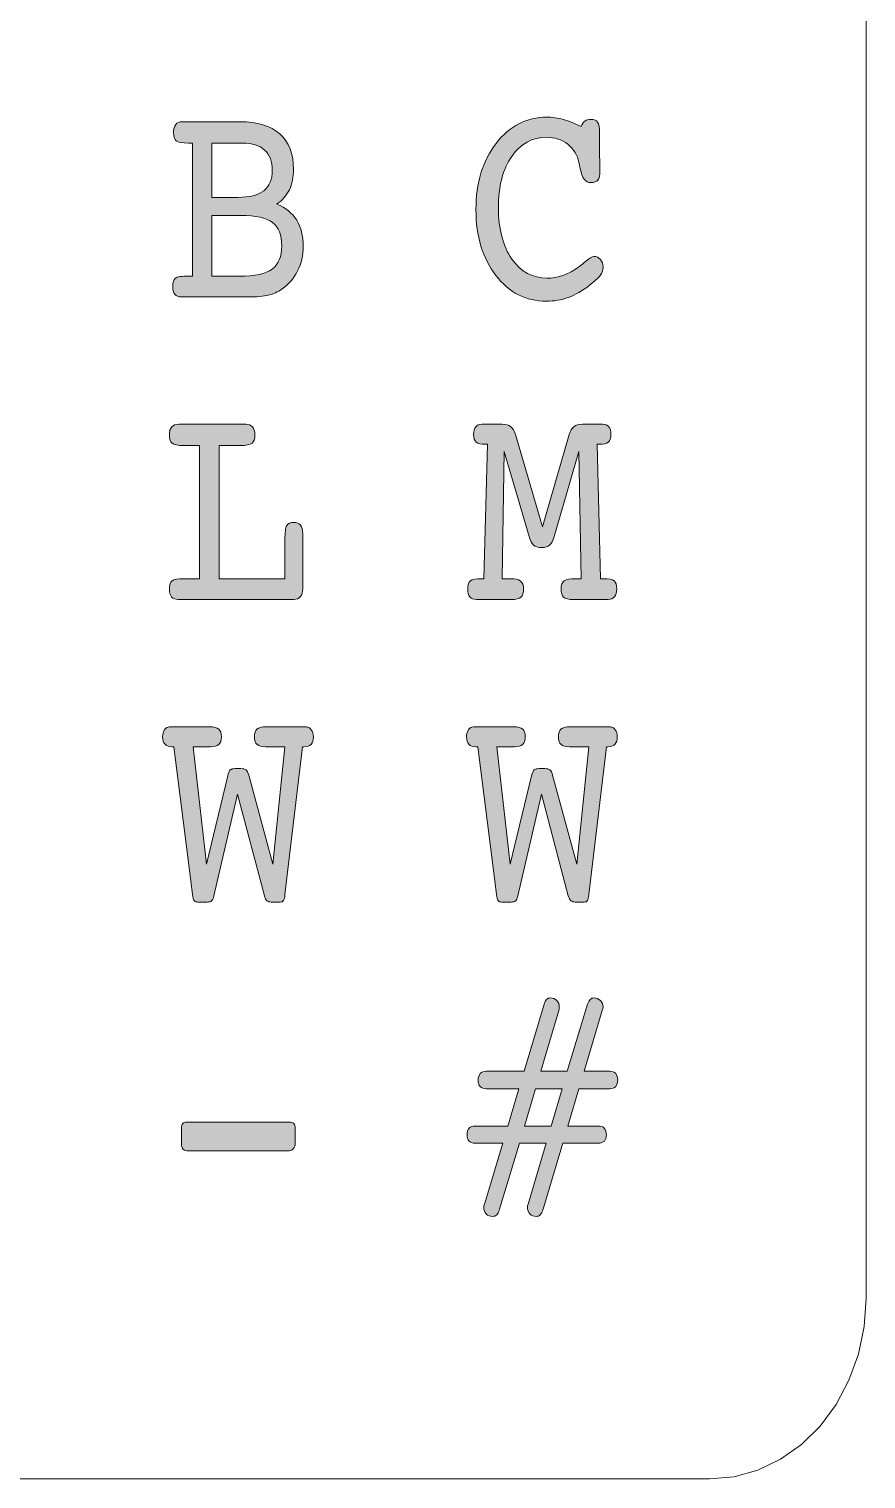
# Model space of a CAD drawing. Header units: inches. Extents: x 3 to 262, y 196 to 297.
# Drawn here: x 90.74 to 117.49, y 196.35 to 242.65 of the extents above; entities that cross this region are included whole.
import ezdxf

# ---------------------------------------------------------------- set-up
doc = ezdxf.new("R2010")
doc.units = ezdxf.units.IN
doc.header["$MEASUREMENT"] = 0
doc.layers.add('Engrave', color=7, linetype='Continuous')
doc.layers.add('LaserCut', color=7, linetype='Continuous')

msp = doc.modelspace()

# ---------------------------------------------------------------- hatches: boundary and pattern name
at = {"layer": 'Engrave', "true_color": 0xffffff}
h = msp.add_hatch(color=7, dxfattribs=at)
h.dxf.hatch_style = 2
edge = h.paths.add_edge_path()
edge.add_spline(control_points=[(96.592, 234.763), (96.592, 234.763), (97.469, 234.763), (97.469, 234.763), (97.964, 234.763), (98.313, 234.838), (98.516, 234.987), (98.718, 235.136), (98.82, 235.384), (98.82, 235.73), (98.82, 236.079), (98.723, 236.327), (98.53, 236.475), (98.336, 236.623), (97.996, 236.697), (97.508, 236.697), (97.508, 236.697), (96.592, 236.697), (96.592, 236.697), (96.592, 236.697), (96.592, 234.763), (96.592, 234.763), (96.592, 234.763), (96.592, 234.763), (96.592, 234.763)], knot_values=[0, 0, 0, 0, 1, 1, 1, 2, 2, 2, 3, 3, 3, 4, 4, 4, 5, 5, 5, 6, 6, 6, 7, 7, 7, 8, 8, 8, 8], degree=3, periodic=1)
edge = h.paths.add_edge_path()
edge.add_spline(control_points=[(96.592, 237.277), (96.592, 237.277), (97.418, 237.277), (97.418, 237.277), (97.792, 237.277), (98.069, 237.348), (98.249, 237.49), (98.43, 237.631), (98.52, 237.849), (98.52, 238.145), (98.52, 238.425), (98.438, 238.64), (98.275, 238.789), (98.111, 238.938), (97.877, 239.013), (97.571, 239.013), (97.571, 239.013), (96.592, 239.013), (96.592, 239.013), (96.592, 239.013), (96.592, 237.277), (96.592, 237.277), (96.592, 237.277), (96.592, 237.277), (96.592, 237.277)], knot_values=[0, 0, 0, 0, 1, 1, 1, 2, 2, 2, 3, 3, 3, 4, 4, 4, 5, 5, 5, 6, 6, 6, 7, 7, 7, 8, 8, 8, 8], degree=3, periodic=1)
edge = h.paths.add_edge_path()
edge.add_spline(control_points=[(97.726, 234.097), (97.726, 234.097), (95.616, 234.097), (95.616, 234.097), (95.523, 234.097), (95.455, 234.126), (95.408, 234.182), (95.362, 234.239), (95.339, 234.324), (95.339, 234.437), (95.339, 234.563), (95.368, 234.649), (95.426, 234.694), (95.484, 234.74), (95.623, 234.763), (95.84, 234.763), (95.84, 234.763), (95.971, 234.763), (95.971, 234.763), (95.971, 234.763), (95.971, 239.013), (95.971, 239.013), (95.971, 239.013), (95.84, 239.013), (95.84, 239.013), (95.638, 239.013), (95.508, 239.038), (95.45, 239.086), (95.392, 239.135), (95.363, 239.224), (95.363, 239.353), (95.363, 239.463), (95.386, 239.547), (95.434, 239.605), (95.481, 239.663), (95.55, 239.693), (95.639, 239.693), (95.639, 239.693), (97.484, 239.693), (97.484, 239.693), (98.043, 239.693), (98.468, 239.563), (98.761, 239.303), (99.053, 239.044), (99.199, 238.667), (99.199, 238.174), (99.199, 237.925), (99.155, 237.708), (99.065, 237.522), (98.975, 237.337), (98.842, 237.184), (98.666, 237.065), (98.951, 236.942), (99.162, 236.771), (99.301, 236.55), (99.438, 236.33), (99.508, 236.051), (99.508, 235.711), (99.508, 235.425), (99.449, 235.164), (99.33, 234.928), (99.212, 234.692), (99.044, 234.499), (98.828, 234.347), (98.699, 234.259), (98.555, 234.196), (98.397, 234.156), (98.24, 234.117), (98.016, 234.097), (97.726, 234.097), (97.726, 234.097), (97.726, 234.097), (97.726, 234.097)], knot_values=[0, 0, 0, 0, 1, 1, 1, 2, 2, 2, 3, 3, 3, 4, 4, 4, 5, 5, 5, 6, 6, 6, 7, 7, 7, 8, 8, 8, 9, 9, 9, 10, 10, 10, 11, 11, 11, 12, 12, 12, 13, 13, 13, 14, 14, 14, 15, 15, 15, 16, 16, 16, 17, 17, 17, 18, 18, 18, 19, 19, 19, 20, 20, 20, 21, 21, 21, 22, 22, 22, 23, 23, 23, 24, 24, 24, 24], degree=3, periodic=1)
h = msp.add_hatch(color=7, dxfattribs=at)
h.dxf.hatch_style = 2
edge = h.paths.add_edge_path()
edge.add_spline(control_points=[(108.394, 239.537), (108.42, 239.622), (108.458, 239.682), (108.505, 239.716), (108.553, 239.751), (108.621, 239.768), (108.711, 239.768), (108.808, 239.768), (108.877, 239.74), (108.916, 239.683), (108.956, 239.627), (108.975, 239.51), (108.975, 239.334), (108.975, 239.026), (108.978, 238.739), (108.983, 238.473), (108.988, 238.207), (108.991, 238.092), (108.991, 238.126), (108.991, 237.979), (108.97, 237.879), (108.928, 237.827), (108.886, 237.775), (108.81, 237.749), (108.702, 237.749), (108.529, 237.749), (108.416, 237.897), (108.363, 238.192), (108.345, 238.281), (108.33, 238.348), (108.319, 238.395), (108.27, 238.631), (108.15, 238.824), (107.96, 238.973), (107.77, 239.123), (107.548, 239.197), (107.292, 239.197), (106.826, 239.197), (106.452, 238.993), (106.17, 238.586), (105.888, 238.179), (105.747, 237.633), (105.747, 236.947), (105.747, 236.261), (105.89, 235.715), (106.176, 235.308), (106.462, 234.9), (106.839, 234.697), (107.308, 234.697), (107.461, 234.697), (107.616, 234.723), (107.774, 234.774), (107.932, 234.826), (108.088, 234.904), (108.241, 235.008), (108.312, 235.052), (108.409, 235.127), (108.533, 235.232), (108.657, 235.337), (108.745, 235.39), (108.797, 235.39), (108.879, 235.39), (108.948, 235.358), (109.005, 235.294), (109.062, 235.229), (109.09, 235.15), (109.09, 235.055), (109.09, 234.961), (109.059, 234.871), (108.997, 234.784), (108.935, 234.697), (108.82, 234.591), (108.651, 234.465), (108.43, 234.292), (108.208, 234.165), (107.984, 234.083), (107.76, 234.002), (107.524, 233.961), (107.276, 233.961), (106.626, 233.961), (106.088, 234.235), (105.664, 234.784), (105.24, 235.333), (105.028, 236.035), (105.028, 236.89), (105.028, 237.736), (105.243, 238.439), (105.672, 238.999), (106.101, 239.559), (106.641, 239.839), (107.292, 239.839), (107.466, 239.839), (107.643, 239.814), (107.824, 239.763), (108.004, 239.713), (108.195, 239.638), (108.394, 239.537), (108.394, 239.537), (108.394, 239.537), (108.394, 239.537)], knot_values=[0, 0, 0, 0, 1, 1, 1, 2, 2, 2, 3, 3, 3, 4, 4, 4, 5, 5, 5, 6, 6, 6, 7, 7, 7, 8, 8, 8, 9, 9, 9, 10, 10, 10, 11, 11, 11, 12, 12, 12, 13, 13, 13, 14, 14, 14, 15, 15, 15, 16, 16, 16, 17, 17, 17, 18, 18, 18, 19, 19, 19, 20, 20, 20, 21, 21, 21, 22, 22, 22, 23, 23, 23, 24, 24, 24, 25, 25, 25, 26, 26, 26, 27, 27, 27, 28, 28, 28, 29, 29, 29, 30, 30, 30, 31, 31, 31, 32, 32, 32, 33, 33, 33, 33], degree=3, periodic=1)
h = msp.add_hatch(color=7, dxfattribs=at)
h.dxf.hatch_style = 2
edge = h.paths.add_edge_path()
edge.add_spline(control_points=[(98.923, 226.337), (98.923, 226.573), (98.942, 226.725), (98.982, 226.795), (99.022, 226.864), (99.097, 226.899), (99.208, 226.899), (99.302, 226.899), (99.374, 226.869), (99.421, 226.811), (99.468, 226.753), (99.492, 226.663), (99.492, 226.54), (99.492, 226.54), (99.492, 224.785), (99.492, 224.785), (99.492, 224.675), (99.467, 224.589), (99.417, 224.528), (99.367, 224.466), (99.297, 224.436), (99.208, 224.436), (99.208, 224.436), (95.517, 224.436), (95.517, 224.436), (95.422, 224.436), (95.35, 224.464), (95.304, 224.521), (95.256, 224.577), (95.232, 224.662), (95.232, 224.775), (95.232, 224.901), (95.261, 224.987), (95.317, 225.033), (95.374, 225.078), (95.502, 225.101), (95.703, 225.101), (95.703, 225.101), (96.197, 225.101), (96.197, 225.101), (96.197, 225.101), (96.197, 229.352), (96.197, 229.352), (96.197, 229.352), (95.703, 229.352), (95.703, 229.352), (95.508, 229.352), (95.38, 229.376), (95.321, 229.425), (95.262, 229.473), (95.232, 229.562), (95.232, 229.691), (95.232, 229.808), (95.257, 229.893), (95.306, 229.948), (95.354, 230.003), (95.43, 230.031), (95.532, 230.031), (95.532, 230.031), (97.67, 230.031), (97.67, 230.031), (97.765, 230.031), (97.838, 230.003), (97.887, 229.946), (97.938, 229.889), (97.963, 229.804), (97.963, 229.691), (97.963, 229.562), (97.933, 229.473), (97.874, 229.425), (97.814, 229.376), (97.685, 229.352), (97.484, 229.352), (97.484, 229.352), (96.821, 229.352), (96.821, 229.352), (96.821, 229.352), (96.821, 225.101), (96.821, 225.101), (96.821, 225.101), (98.923, 225.101), (98.923, 225.101), (98.923, 225.101), (98.923, 226.337), (98.923, 226.337), (98.923, 226.337), (98.923, 226.337), (98.923, 226.337)], knot_values=[0, 0, 0, 0, 1, 1, 1, 2, 2, 2, 3, 3, 3, 4, 4, 4, 5, 5, 5, 6, 6, 6, 7, 7, 7, 8, 8, 8, 9, 9, 9, 10, 10, 10, 11, 11, 11, 12, 12, 12, 13, 13, 13, 14, 14, 14, 15, 15, 15, 16, 16, 16, 17, 17, 17, 18, 18, 18, 19, 19, 19, 20, 20, 20, 21, 21, 21, 22, 22, 22, 23, 23, 23, 24, 24, 24, 25, 25, 25, 26, 26, 26, 27, 27, 27, 28, 28, 28, 29, 29, 29, 29], degree=3, periodic=1)
h = msp.add_hatch(color=7, dxfattribs=at)
h.dxf.hatch_style = 2
edge = h.paths.add_edge_path()
edge.add_spline(control_points=[(107.154, 226.757), (107.154, 226.757), (108.004, 229.71), (108.004, 229.71), (108.04, 229.824), (108.091, 229.905), (108.155, 229.955), (108.22, 230.006), (108.313, 230.031), (108.434, 230.031), (108.434, 230.031), (109.082, 230.031), (109.082, 230.031), (109.167, 230.031), (109.23, 230.003), (109.274, 229.948), (109.317, 229.893), (109.339, 229.814), (109.339, 229.71), (109.339, 229.591), (109.312, 229.508), (109.258, 229.462), (109.204, 229.417), (109.105, 229.394), (108.959, 229.394), (108.959, 229.394), (108.897, 229.394), (108.897, 229.394), (108.897, 229.394), (109.007, 225.101), (109.007, 225.101), (109.007, 225.101), (109.098, 225.101), (109.098, 225.101), (109.269, 225.101), (109.384, 225.078), (109.442, 225.033), (109.5, 224.987), (109.528, 224.901), (109.528, 224.775), (109.528, 224.666), (109.505, 224.581), (109.457, 224.523), (109.41, 224.465), (109.342, 224.436), (109.252, 224.436), (109.252, 224.436), (108.141, 224.436), (108.141, 224.436), (107.989, 224.436), (107.885, 224.461), (107.829, 224.511), (107.774, 224.562), (107.747, 224.65), (107.747, 224.775), (107.747, 224.898), (107.78, 224.983), (107.845, 225.03), (107.911, 225.078), (108.037, 225.101), (108.225, 225.101), (108.225, 225.101), (108.394, 225.101), (108.394, 225.101), (108.394, 225.101), (108.312, 229.158), (108.312, 229.158), (108.312, 229.158), (107.53, 226.446), (107.53, 226.446), (107.49, 226.314), (107.441, 226.222), (107.383, 226.172), (107.325, 226.122), (107.238, 226.096), (107.122, 226.096), (107.011, 226.096), (106.927, 226.122), (106.87, 226.174), (106.812, 226.226), (106.764, 226.316), (106.727, 226.446), (106.727, 226.446), (105.932, 229.158), (105.932, 229.158), (105.932, 229.158), (105.861, 225.101), (105.861, 225.101), (105.861, 225.101), (106.126, 225.101), (106.126, 225.101), (106.282, 225.101), (106.391, 225.076), (106.454, 225.026), (106.517, 224.975), (106.549, 224.892), (106.549, 224.775), (106.549, 224.65), (106.522, 224.562), (106.466, 224.511), (106.411, 224.461), (106.305, 224.436), (106.15, 224.436), (106.15, 224.436), (105.044, 224.436), (105.044, 224.436), (104.951, 224.436), (104.882, 224.464), (104.836, 224.521), (104.79, 224.577), (104.767, 224.662), (104.767, 224.775), (104.767, 224.901), (104.796, 224.987), (104.854, 225.033), (104.912, 225.078), (105.026, 225.101), (105.198, 225.101), (105.198, 225.101), (105.285, 225.101), (105.285, 225.101), (105.285, 225.101), (105.399, 229.394), (105.399, 229.394), (105.399, 229.394), (105.336, 229.394), (105.336, 229.394), (105.191, 229.394), (105.091, 229.417), (105.036, 229.462), (104.98, 229.508), (104.953, 229.591), (104.953, 229.71), (104.953, 229.814), (104.975, 229.893), (105.02, 229.948), (105.065, 230.003), (105.129, 230.031), (105.214, 230.031), (105.214, 230.031), (105.861, 230.031), (105.861, 230.031), (105.983, 230.031), (106.076, 230.006), (106.141, 229.955), (106.205, 229.905), (106.254, 229.824), (106.289, 229.71), (106.289, 229.71), (107.154, 226.757), (107.154, 226.757), (107.154, 226.757), (107.154, 226.757), (107.154, 226.757)], knot_values=[0, 0, 0, 0, 1, 1, 1, 2, 2, 2, 3, 3, 3, 4, 4, 4, 5, 5, 5, 6, 6, 6, 7, 7, 7, 8, 8, 8, 9, 9, 9, 10, 10, 10, 11, 11, 11, 12, 12, 12, 13, 13, 13, 14, 14, 14, 15, 15, 15, 16, 16, 16, 17, 17, 17, 18, 18, 18, 19, 19, 19, 20, 20, 20, 21, 21, 21, 22, 22, 22, 23, 23, 23, 24, 24, 24, 25, 25, 25, 26, 26, 26, 27, 27, 27, 28, 28, 28, 29, 29, 29, 30, 30, 30, 31, 31, 31, 32, 32, 32, 33, 33, 33, 34, 34, 34, 35, 35, 35, 36, 36, 36, 37, 37, 37, 38, 38, 38, 39, 39, 39, 40, 40, 40, 41, 41, 41, 42, 42, 42, 43, 43, 43, 44, 44, 44, 45, 45, 45, 46, 46, 46, 47, 47, 47, 48, 48, 48, 49, 49, 49, 50, 50, 50, 51, 51, 51, 51], degree=3, periodic=1)
h = msp.add_hatch(color=7, dxfattribs=at)
h.dxf.hatch_style = 2
edge = h.paths.add_edge_path()
edge.add_spline(control_points=[(96.414, 215.982), (96.414, 215.982), (97.094, 218.803), (97.094, 218.803), (97.117, 218.904), (97.144, 218.967), (97.174, 218.994), (97.205, 219.021), (97.26, 219.034), (97.338, 219.034), (97.338, 219.034), (97.516, 219.034), (97.516, 219.034), (97.593, 219.034), (97.647, 219.02), (97.68, 218.992), (97.713, 218.964), (97.741, 218.907), (97.765, 218.822), (97.765, 218.822), (98.536, 215.982), (98.536, 215.982), (98.536, 215.982), (98.923, 219.732), (98.923, 219.732), (98.923, 219.732), (98.303, 219.732), (98.303, 219.732), (98.182, 219.732), (98.093, 219.758), (98.036, 219.808), (97.979, 219.858), (97.951, 219.938), (97.951, 220.048), (97.951, 220.168), (97.978, 220.251), (98.031, 220.298), (98.086, 220.346), (98.186, 220.369), (98.334, 220.369), (98.334, 220.369), (99.611, 220.369), (99.611, 220.369), (99.669, 220.369), (99.72, 220.338), (99.764, 220.277), (99.809, 220.216), (99.832, 220.14), (99.832, 220.048), (99.832, 219.941), (99.806, 219.862), (99.757, 219.81), (99.706, 219.758), (99.631, 219.732), (99.531, 219.732), (99.531, 219.732), (99.484, 219.732), (99.484, 219.732), (99.484, 219.732), (98.923, 215.015), (98.923, 215.015), (98.915, 214.917), (98.9, 214.853), (98.878, 214.821), (98.856, 214.79), (98.819, 214.774), (98.769, 214.774), (98.769, 214.774), (98.488, 214.774), (98.488, 214.774), (98.428, 214.774), (98.381, 214.788), (98.35, 214.817), (98.318, 214.845), (98.291, 214.898), (98.267, 214.977), (98.267, 214.977), (97.409, 218.222), (97.409, 218.222), (97.409, 218.222), (96.651, 214.968), (96.651, 214.968), (96.632, 214.889), (96.609, 214.837), (96.58, 214.812), (96.551, 214.787), (96.503, 214.774), (96.438, 214.774), (96.438, 214.774), (96.141, 214.774), (96.141, 214.774), (96.088, 214.774), (96.05, 214.789), (96.024, 214.819), (96, 214.849), (95.982, 214.917), (95.971, 215.024), (95.971, 215.024), (95.37, 219.732), (95.37, 219.732), (95.37, 219.732), (95.323, 219.732), (95.323, 219.732), (95.22, 219.732), (95.143, 219.759), (95.092, 219.813), (95.04, 219.866), (95.015, 219.945), (95.015, 220.048), (95.015, 220.143), (95.036, 220.22), (95.078, 220.28), (95.12, 220.339), (95.172, 220.369), (95.232, 220.369), (95.232, 220.369), (96.513, 220.369), (96.513, 220.369), (96.658, 220.369), (96.757, 220.346), (96.811, 220.298), (96.865, 220.251), (96.892, 220.168), (96.892, 220.048), (96.892, 219.938), (96.864, 219.858), (96.807, 219.808), (96.75, 219.758), (96.662, 219.732), (96.544, 219.732), (96.544, 219.732), (95.987, 219.732), (95.987, 219.732), (95.987, 219.732), (96.414, 215.982), (96.414, 215.982), (96.414, 215.982), (96.414, 215.982), (96.414, 215.982)], knot_values=[0, 0, 0, 0, 1, 1, 1, 2, 2, 2, 3, 3, 3, 4, 4, 4, 5, 5, 5, 6, 6, 6, 7, 7, 7, 8, 8, 8, 9, 9, 9, 10, 10, 10, 11, 11, 11, 12, 12, 12, 13, 13, 13, 14, 14, 14, 15, 15, 15, 16, 16, 16, 17, 17, 17, 18, 18, 18, 19, 19, 19, 20, 20, 20, 21, 21, 21, 22, 22, 22, 23, 23, 23, 24, 24, 24, 25, 25, 25, 26, 26, 26, 27, 27, 27, 28, 28, 28, 29, 29, 29, 30, 30, 30, 31, 31, 31, 32, 32, 32, 33, 33, 33, 34, 34, 34, 35, 35, 35, 36, 36, 36, 37, 37, 37, 38, 38, 38, 39, 39, 39, 40, 40, 40, 41, 41, 41, 42, 42, 42, 43, 43, 43, 44, 44, 44, 45, 45, 45, 46, 46, 46, 46], degree=3, periodic=1)
h = msp.add_hatch(color=7, dxfattribs=at)
h.dxf.hatch_style = 2
edge = h.paths.add_edge_path()
edge.add_spline(control_points=[(106.126, 215.982), (106.126, 215.982), (106.806, 218.803), (106.806, 218.803), (106.83, 218.904), (106.857, 218.967), (106.887, 218.994), (106.917, 219.021), (106.972, 219.034), (107.051, 219.034), (107.051, 219.034), (107.228, 219.034), (107.228, 219.034), (107.305, 219.034), (107.36, 219.02), (107.392, 218.992), (107.426, 218.964), (107.454, 218.907), (107.478, 218.822), (107.478, 218.822), (108.248, 215.982), (108.248, 215.982), (108.248, 215.982), (108.635, 219.732), (108.635, 219.732), (108.635, 219.732), (108.015, 219.732), (108.015, 219.732), (107.894, 219.732), (107.805, 219.758), (107.748, 219.808), (107.692, 219.858), (107.663, 219.938), (107.663, 220.048), (107.663, 220.168), (107.691, 220.251), (107.745, 220.298), (107.798, 220.346), (107.9, 220.369), (108.047, 220.369), (108.047, 220.369), (109.323, 220.369), (109.323, 220.369), (109.381, 220.369), (109.433, 220.338), (109.477, 220.277), (109.522, 220.216), (109.544, 220.14), (109.544, 220.048), (109.544, 219.941), (109.519, 219.862), (109.469, 219.81), (109.419, 219.758), (109.344, 219.732), (109.244, 219.732), (109.244, 219.732), (109.196, 219.732), (109.196, 219.732), (109.196, 219.732), (108.635, 215.015), (108.635, 215.015), (108.627, 214.917), (108.613, 214.853), (108.59, 214.821), (108.568, 214.79), (108.531, 214.774), (108.481, 214.774), (108.481, 214.774), (108.201, 214.774), (108.201, 214.774), (108.14, 214.774), (108.094, 214.788), (108.063, 214.817), (108.031, 214.845), (108.004, 214.898), (107.98, 214.977), (107.98, 214.977), (107.122, 218.222), (107.122, 218.222), (107.122, 218.222), (106.363, 214.968), (106.363, 214.968), (106.345, 214.889), (106.321, 214.837), (106.292, 214.812), (106.264, 214.787), (106.216, 214.774), (106.15, 214.774), (106.15, 214.774), (105.854, 214.774), (105.854, 214.774), (105.801, 214.774), (105.762, 214.789), (105.737, 214.819), (105.712, 214.849), (105.695, 214.917), (105.684, 215.024), (105.684, 215.024), (105.083, 219.732), (105.083, 219.732), (105.083, 219.732), (105.036, 219.732), (105.036, 219.732), (104.933, 219.732), (104.856, 219.759), (104.805, 219.813), (104.754, 219.866), (104.727, 219.945), (104.727, 220.048), (104.727, 220.143), (104.749, 220.22), (104.791, 220.28), (104.833, 220.339), (104.884, 220.369), (104.945, 220.369), (104.945, 220.369), (106.225, 220.369), (106.225, 220.369), (106.37, 220.369), (106.47, 220.346), (106.524, 220.298), (106.577, 220.251), (106.605, 220.168), (106.605, 220.048), (106.605, 219.938), (106.576, 219.858), (106.519, 219.808), (106.463, 219.758), (106.375, 219.732), (106.257, 219.732), (106.257, 219.732), (105.7, 219.732), (105.7, 219.732), (105.7, 219.732), (106.126, 215.982), (106.126, 215.982), (106.126, 215.982), (106.126, 215.982), (106.126, 215.982)], knot_values=[0, 0, 0, 0, 1, 1, 1, 2, 2, 2, 3, 3, 3, 4, 4, 4, 5, 5, 5, 6, 6, 6, 7, 7, 7, 8, 8, 8, 9, 9, 9, 10, 10, 10, 11, 11, 11, 12, 12, 12, 13, 13, 13, 14, 14, 14, 15, 15, 15, 16, 16, 16, 17, 17, 17, 18, 18, 18, 19, 19, 19, 20, 20, 20, 21, 21, 21, 22, 22, 22, 23, 23, 23, 24, 24, 24, 25, 25, 25, 26, 26, 26, 27, 27, 27, 28, 28, 28, 29, 29, 29, 30, 30, 30, 31, 31, 31, 32, 32, 32, 33, 33, 33, 34, 34, 34, 35, 35, 35, 36, 36, 36, 37, 37, 37, 38, 38, 38, 39, 39, 39, 40, 40, 40, 41, 41, 41, 42, 42, 42, 43, 43, 43, 44, 44, 44, 45, 45, 45, 46, 46, 46, 46], degree=3, periodic=1)
h = msp.add_hatch(color=7, dxfattribs=at)
h.dxf.hatch_style = 2
h.paths.add_polyline_path([(106.581, 207.622), (107.43, 207.622), (107.786, 208.811), (106.936, 208.811)])
edge = h.paths.add_edge_path()
edge.add_spline(control_points=[(105.771, 204.938), (105.75, 204.869), (105.723, 204.817), (105.69, 204.785), (105.657, 204.751), (105.616, 204.735), (105.569, 204.735), (105.483, 204.735), (105.412, 204.762), (105.358, 204.815), (105.304, 204.869), (105.277, 204.94), (105.277, 205.028), (105.277, 205.04), (105.28, 205.056), (105.285, 205.075), (105.29, 205.094), (105.295, 205.113), (105.301, 205.131), (105.301, 205.131), (105.886, 207.075), (105.886, 207.075), (105.886, 207.075), (104.996, 207.075), (104.996, 207.075), (104.915, 207.075), (104.852, 207.098), (104.809, 207.143), (104.765, 207.189), (104.743, 207.256), (104.743, 207.344), (104.743, 207.432), (104.766, 207.5), (104.811, 207.549), (104.856, 207.598), (104.918, 207.622), (104.996, 207.622), (104.996, 207.622), (106.048, 207.622), (106.048, 207.622), (106.048, 207.622), (106.403, 208.811), (106.403, 208.811), (106.403, 208.811), (105.352, 208.811), (105.352, 208.811), (105.27, 208.811), (105.208, 208.835), (105.164, 208.882), (105.121, 208.929), (105.099, 208.997), (105.099, 209.085), (105.099, 209.173), (105.122, 209.242), (105.168, 209.295), (105.214, 209.347), (105.275, 209.372), (105.352, 209.372), (105.352, 209.372), (106.565, 209.372), (106.565, 209.372), (106.565, 209.372), (107.205, 211.51), (107.205, 211.51), (107.226, 211.579), (107.253, 211.63), (107.286, 211.663), (107.319, 211.696), (107.359, 211.713), (107.406, 211.713), (107.491, 211.713), (107.559, 211.686), (107.612, 211.632), (107.665, 211.579), (107.692, 211.508), (107.692, 211.42), (107.692, 211.395), (107.69, 211.374), (107.687, 211.358), (107.685, 211.343), (107.68, 211.328), (107.676, 211.316), (107.676, 211.316), (107.098, 209.372), (107.098, 209.372), (107.098, 209.372), (107.948, 209.372), (107.948, 209.372), (107.948, 209.372), (108.596, 211.51), (108.596, 211.51), (108.614, 211.576), (108.642, 211.626), (108.677, 211.661), (108.713, 211.695), (108.753, 211.713), (108.797, 211.713), (108.879, 211.713), (108.948, 211.685), (109.005, 211.63), (109.062, 211.575), (109.09, 211.508), (109.09, 211.429), (109.09, 211.41), (109.088, 211.392), (109.084, 211.373), (109.08, 211.354), (109.074, 211.335), (109.066, 211.316), (109.066, 211.316), (108.481, 209.372), (108.481, 209.372), (108.481, 209.372), (109.307, 209.372), (109.307, 209.372), (109.387, 209.372), (109.449, 209.348), (109.493, 209.297), (109.537, 209.247), (109.56, 209.179), (109.56, 209.094), (109.56, 209.006), (109.537, 208.937), (109.493, 208.886), (109.449, 208.836), (109.387, 208.811), (109.307, 208.811), (109.307, 208.811), (108.319, 208.811), (108.319, 208.811), (108.319, 208.811), (107.964, 207.622), (107.964, 207.622), (107.964, 207.622), (108.944, 207.622), (108.944, 207.622), (109.023, 207.622), (109.085, 207.598), (109.13, 207.549), (109.174, 207.5), (109.196, 207.432), (109.196, 207.344), (109.196, 207.256), (109.175, 207.189), (109.132, 207.143), (109.088, 207.098), (109.025, 207.075), (108.944, 207.075), (108.944, 207.075), (107.802, 207.075), (107.802, 207.075), (107.802, 207.075), (107.162, 204.938), (107.162, 204.938), (107.143, 204.869), (107.117, 204.817), (107.082, 204.785), (107.049, 204.751), (107.007, 204.735), (106.96, 204.735), (106.876, 204.735), (106.807, 204.762), (106.753, 204.815), (106.699, 204.869), (106.672, 204.94), (106.672, 205.028), (106.672, 205.04), (106.674, 205.056), (106.678, 205.075), (106.681, 205.094), (106.688, 205.113), (106.695, 205.131), (106.695, 205.131), (107.268, 207.075), (107.268, 207.075), (107.268, 207.075), (106.419, 207.075), (106.419, 207.075), (106.419, 207.075), (105.771, 204.938), (105.771, 204.938), (105.771, 204.938), (105.771, 204.938), (105.771, 204.938)], knot_values=[0, 0, 0, 0, 1, 1, 1, 2, 2, 2, 3, 3, 3, 4, 4, 4, 5, 5, 5, 6, 6, 6, 7, 7, 7, 8, 8, 8, 9, 9, 9, 10, 10, 10, 11, 11, 11, 12, 12, 12, 13, 13, 13, 14, 14, 14, 15, 15, 15, 16, 16, 16, 17, 17, 17, 18, 18, 18, 19, 19, 19, 20, 20, 20, 21, 21, 21, 22, 22, 22, 23, 23, 23, 24, 24, 24, 25, 25, 25, 26, 26, 26, 27, 27, 27, 28, 28, 28, 29, 29, 29, 30, 30, 30, 31, 31, 31, 32, 32, 32, 33, 33, 33, 34, 34, 34, 35, 35, 35, 36, 36, 36, 37, 37, 37, 38, 38, 38, 39, 39, 39, 40, 40, 40, 41, 41, 41, 42, 42, 42, 43, 43, 43, 44, 44, 44, 45, 45, 45, 46, 46, 46, 47, 47, 47, 48, 48, 48, 49, 49, 49, 50, 50, 50, 51, 51, 51, 52, 52, 52, 53, 53, 53, 54, 54, 54, 55, 55, 55, 56, 56, 56, 57, 57, 57, 58, 58, 58, 59, 59, 59, 60, 60, 60, 61, 61, 61, 61], degree=3, periodic=1)
h = msp.add_hatch(color=7, dxfattribs=at)
h.dxf.hatch_style = 2
edge = h.paths.add_edge_path()
edge.add_spline(control_points=[(95.786, 206.834), (95.733, 206.834), (95.692, 206.854), (95.661, 206.893), (95.631, 206.933), (95.616, 206.987), (95.616, 207.056), (95.616, 207.056), (95.616, 207.556), (95.616, 207.556), (95.616, 207.616), (95.631, 207.663), (95.661, 207.698), (95.692, 207.733), (95.733, 207.75), (95.786, 207.75), (95.786, 207.75), (99.062, 207.75), (99.062, 207.75), (99.122, 207.75), (99.169, 207.733), (99.203, 207.698), (99.238, 207.663), (99.255, 207.616), (99.255, 207.556), (99.255, 207.556), (99.255, 207.056), (99.255, 207.056), (99.255, 206.999), (99.235, 206.948), (99.196, 206.903), (99.156, 206.857), (99.111, 206.834), (99.062, 206.834), (99.062, 206.834), (95.786, 206.834), (95.786, 206.834), (95.786, 206.834), (95.786, 206.834), (95.786, 206.834)], knot_values=[0, 0, 0, 0, 1, 1, 1, 2, 2, 2, 3, 3, 3, 4, 4, 4, 5, 5, 5, 6, 6, 6, 7, 7, 7, 8, 8, 8, 9, 9, 9, 10, 10, 10, 11, 11, 11, 12, 12, 12, 13, 13, 13, 13], degree=3, periodic=1)

# ---------------------------------------------------------------- linework, layer by layer
at = {"layer": 'Engrave', "lineweight": 0}
msp.add_lwpolyline([(106.581, 207.622), (107.43, 207.622), (107.786, 208.811), (106.936, 208.811), (106.581, 207.622), (106.581, 207.622)], dxfattribs=at)
for points, knots in [([(97.726, 234.097), (97.726, 234.097), (95.616, 234.097), (95.616, 234.097), (95.523, 234.097), (95.455, 234.126), (95.408, 234.182), (95.362, 234.239), (95.339, 234.324), (95.339, 234.437), (95.339, 234.563), (95.368, 234.649), (95.426, 234.694), (95.484, 234.74), (95.623, 234.763), (95.84, 234.763), (95.84, 234.763), (95.971, 234.763), (95.971, 234.763), (95.971, 234.763), (95.971, 239.013), (95.971, 239.013), (95.971, 239.013), (95.84, 239.013), (95.84, 239.013), (95.638, 239.013), (95.508, 239.038), (95.45, 239.086), (95.392, 239.135), (95.363, 239.224), (95.363, 239.353), (95.363, 239.463), (95.386, 239.547), (95.434, 239.605), (95.481, 239.663), (95.55, 239.693), (95.639, 239.693), (95.639, 239.693), (97.484, 239.693), (97.484, 239.693), (98.043, 239.693), (98.468, 239.563), (98.761, 239.303), (99.053, 239.044), (99.199, 238.667), (99.199, 238.174), (99.199, 237.925), (99.155, 237.708), (99.065, 237.522), (98.975, 237.337), (98.842, 237.184), (98.666, 237.065), (98.951, 236.942), (99.162, 236.771), (99.301, 236.55), (99.438, 236.33), (99.508, 236.051), (99.508, 235.711), (99.508, 235.425), (99.449, 235.164), (99.33, 234.928), (99.212, 234.692), (99.044, 234.499), (98.828, 234.347), (98.699, 234.259), (98.555, 234.196), (98.397, 234.156), (98.24, 234.117), (98.016, 234.097), (97.726, 234.097), (97.726, 234.097), (97.726, 234.097), (97.726, 234.097)], [0, 0, 0, 0, 1, 1, 1, 2, 2, 2, 3, 3, 3, 4, 4, 4, 5, 5, 5, 6, 6, 6, 7, 7, 7, 8, 8, 8, 9, 9, 9, 10, 10, 10, 11, 11, 11, 12, 12, 12, 13, 13, 13, 14, 14, 14, 15, 15, 15, 16, 16, 16, 17, 17, 17, 18, 18, 18, 19, 19, 19, 20, 20, 20, 21, 21, 21, 22, 22, 22, 23, 23, 23, 24, 24, 24, 24]), ([(108.394, 239.537), (108.42, 239.622), (108.458, 239.682), (108.505, 239.716), (108.553, 239.751), (108.621, 239.768), (108.711, 239.768), (108.808, 239.768), (108.877, 239.74), (108.916, 239.683), (108.956, 239.627), (108.975, 239.51), (108.975, 239.334), (108.975, 239.026), (108.978, 238.739), (108.983, 238.473), (108.988, 238.207), (108.991, 238.092), (108.991, 238.126), (108.991, 237.979), (108.97, 237.879), (108.928, 237.827), (108.886, 237.775), (108.81, 237.749), (108.702, 237.749), (108.529, 237.749), (108.416, 237.897), (108.363, 238.192), (108.345, 238.281), (108.33, 238.348), (108.319, 238.395), (108.27, 238.631), (108.15, 238.824), (107.96, 238.973), (107.77, 239.123), (107.548, 239.197), (107.292, 239.197), (106.826, 239.197), (106.452, 238.993), (106.17, 238.586), (105.888, 238.179), (105.747, 237.633), (105.747, 236.947), (105.747, 236.261), (105.89, 235.715), (106.176, 235.308), (106.462, 234.9), (106.839, 234.697), (107.308, 234.697), (107.461, 234.697), (107.616, 234.723), (107.774, 234.774), (107.932, 234.826), (108.088, 234.904), (108.241, 235.008), (108.312, 235.052), (108.409, 235.127), (108.533, 235.232), (108.657, 235.337), (108.745, 235.39), (108.797, 235.39), (108.879, 235.39), (108.948, 235.358), (109.005, 235.294), (109.062, 235.229), (109.09, 235.15), (109.09, 235.055), (109.09, 234.961), (109.059, 234.871), (108.997, 234.784), (108.935, 234.697), (108.82, 234.591), (108.651, 234.465), (108.43, 234.292), (108.208, 234.165), (107.984, 234.083), (107.76, 234.002), (107.524, 233.961), (107.276, 233.961), (106.626, 233.961), (106.088, 234.235), (105.664, 234.784), (105.24, 235.333), (105.028, 236.035), (105.028, 236.89), (105.028, 237.736), (105.243, 238.439), (105.672, 238.999), (106.101, 239.559), (106.641, 239.839), (107.292, 239.839), (107.466, 239.839), (107.643, 239.814), (107.824, 239.763), (108.004, 239.713), (108.195, 239.638), (108.394, 239.537), (108.394, 239.537), (108.394, 239.537), (108.394, 239.537)], [0, 0, 0, 0, 1, 1, 1, 2, 2, 2, 3, 3, 3, 4, 4, 4, 5, 5, 5, 6, 6, 6, 7, 7, 7, 8, 8, 8, 9, 9, 9, 10, 10, 10, 11, 11, 11, 12, 12, 12, 13, 13, 13, 14, 14, 14, 15, 15, 15, 16, 16, 16, 17, 17, 17, 18, 18, 18, 19, 19, 19, 20, 20, 20, 21, 21, 21, 22, 22, 22, 23, 23, 23, 24, 24, 24, 25, 25, 25, 26, 26, 26, 27, 27, 27, 28, 28, 28, 29, 29, 29, 30, 30, 30, 31, 31, 31, 32, 32, 32, 33, 33, 33, 33]), ([(96.592, 237.277), (96.592, 237.277), (97.418, 237.277), (97.418, 237.277), (97.792, 237.277), (98.069, 237.348), (98.249, 237.49), (98.43, 237.631), (98.52, 237.849), (98.52, 238.145), (98.52, 238.425), (98.438, 238.64), (98.275, 238.789), (98.111, 238.938), (97.877, 239.013), (97.571, 239.013), (97.571, 239.013), (96.592, 239.013), (96.592, 239.013), (96.592, 239.013), (96.592, 237.277), (96.592, 237.277), (96.592, 237.277), (96.592, 237.277), (96.592, 237.277)], [0, 0, 0, 0, 1, 1, 1, 2, 2, 2, 3, 3, 3, 4, 4, 4, 5, 5, 5, 6, 6, 6, 7, 7, 7, 8, 8, 8, 8]), ([(96.592, 234.763), (96.592, 234.763), (97.469, 234.763), (97.469, 234.763), (97.964, 234.763), (98.313, 234.838), (98.516, 234.987), (98.718, 235.136), (98.82, 235.384), (98.82, 235.73), (98.82, 236.079), (98.723, 236.327), (98.53, 236.475), (98.336, 236.623), (97.996, 236.697), (97.508, 236.697), (97.508, 236.697), (96.592, 236.697), (96.592, 236.697), (96.592, 236.697), (96.592, 234.763), (96.592, 234.763), (96.592, 234.763), (96.592, 234.763), (96.592, 234.763)], [0, 0, 0, 0, 1, 1, 1, 2, 2, 2, 3, 3, 3, 4, 4, 4, 5, 5, 5, 6, 6, 6, 7, 7, 7, 8, 8, 8, 8]), ([(98.923, 226.337), (98.923, 226.573), (98.942, 226.725), (98.982, 226.795), (99.022, 226.864), (99.097, 226.899), (99.208, 226.899), (99.302, 226.899), (99.374, 226.869), (99.421, 226.811), (99.468, 226.753), (99.492, 226.663), (99.492, 226.54), (99.492, 226.54), (99.492, 224.785), (99.492, 224.785), (99.492, 224.675), (99.467, 224.589), (99.417, 224.528), (99.367, 224.466), (99.297, 224.436), (99.208, 224.436), (99.208, 224.436), (95.517, 224.436), (95.517, 224.436), (95.422, 224.436), (95.35, 224.464), (95.304, 224.521), (95.256, 224.577), (95.232, 224.662), (95.232, 224.775), (95.232, 224.901), (95.261, 224.987), (95.317, 225.033), (95.374, 225.078), (95.502, 225.101), (95.703, 225.101), (95.703, 225.101), (96.197, 225.101), (96.197, 225.101), (96.197, 225.101), (96.197, 229.352), (96.197, 229.352), (96.197, 229.352), (95.703, 229.352), (95.703, 229.352), (95.508, 229.352), (95.38, 229.376), (95.321, 229.425), (95.262, 229.473), (95.232, 229.562), (95.232, 229.691), (95.232, 229.808), (95.257, 229.893), (95.306, 229.948), (95.354, 230.003), (95.43, 230.031), (95.532, 230.031), (95.532, 230.031), (97.67, 230.031), (97.67, 230.031), (97.765, 230.031), (97.838, 230.003), (97.887, 229.946), (97.938, 229.889), (97.963, 229.804), (97.963, 229.691), (97.963, 229.562), (97.933, 229.473), (97.874, 229.425), (97.814, 229.376), (97.685, 229.352), (97.484, 229.352), (97.484, 229.352), (96.821, 229.352), (96.821, 229.352), (96.821, 229.352), (96.821, 225.101), (96.821, 225.101), (96.821, 225.101), (98.923, 225.101), (98.923, 225.101), (98.923, 225.101), (98.923, 226.337), (98.923, 226.337), (98.923, 226.337), (98.923, 226.337), (98.923, 226.337)], [0, 0, 0, 0, 1, 1, 1, 2, 2, 2, 3, 3, 3, 4, 4, 4, 5, 5, 5, 6, 6, 6, 7, 7, 7, 8, 8, 8, 9, 9, 9, 10, 10, 10, 11, 11, 11, 12, 12, 12, 13, 13, 13, 14, 14, 14, 15, 15, 15, 16, 16, 16, 17, 17, 17, 18, 18, 18, 19, 19, 19, 20, 20, 20, 21, 21, 21, 22, 22, 22, 23, 23, 23, 24, 24, 24, 25, 25, 25, 26, 26, 26, 27, 27, 27, 28, 28, 28, 29, 29, 29, 29]), ([(107.154, 226.757), (107.154, 226.757), (108.004, 229.71), (108.004, 229.71), (108.04, 229.824), (108.091, 229.905), (108.155, 229.955), (108.22, 230.006), (108.313, 230.031), (108.434, 230.031), (108.434, 230.031), (109.082, 230.031), (109.082, 230.031), (109.167, 230.031), (109.23, 230.003), (109.274, 229.948), (109.317, 229.893), (109.339, 229.814), (109.339, 229.71), (109.339, 229.591), (109.312, 229.508), (109.258, 229.462), (109.204, 229.417), (109.105, 229.394), (108.959, 229.394), (108.959, 229.394), (108.897, 229.394), (108.897, 229.394), (108.897, 229.394), (109.007, 225.101), (109.007, 225.101), (109.007, 225.101), (109.098, 225.101), (109.098, 225.101), (109.269, 225.101), (109.384, 225.078), (109.442, 225.033), (109.5, 224.987), (109.528, 224.901), (109.528, 224.775), (109.528, 224.666), (109.505, 224.581), (109.457, 224.523), (109.41, 224.465), (109.342, 224.436), (109.252, 224.436), (109.252, 224.436), (108.141, 224.436), (108.141, 224.436), (107.989, 224.436), (107.885, 224.461), (107.829, 224.511), (107.774, 224.562), (107.747, 224.65), (107.747, 224.775), (107.747, 224.898), (107.78, 224.983), (107.845, 225.03), (107.911, 225.078), (108.037, 225.101), (108.225, 225.101), (108.225, 225.101), (108.394, 225.101), (108.394, 225.101), (108.394, 225.101), (108.312, 229.158), (108.312, 229.158), (108.312, 229.158), (107.53, 226.446), (107.53, 226.446), (107.49, 226.314), (107.441, 226.222), (107.383, 226.172), (107.325, 226.122), (107.238, 226.096), (107.122, 226.096), (107.011, 226.096), (106.927, 226.122), (106.87, 226.174), (106.812, 226.226), (106.764, 226.316), (106.727, 226.446), (106.727, 226.446), (105.932, 229.158), (105.932, 229.158), (105.932, 229.158), (105.861, 225.101), (105.861, 225.101), (105.861, 225.101), (106.126, 225.101), (106.126, 225.101), (106.282, 225.101), (106.391, 225.076), (106.454, 225.026), (106.517, 224.975), (106.549, 224.892), (106.549, 224.775), (106.549, 224.65), (106.522, 224.562), (106.466, 224.511), (106.411, 224.461), (106.305, 224.436), (106.15, 224.436), (106.15, 224.436), (105.044, 224.436), (105.044, 224.436), (104.951, 224.436), (104.882, 224.464), (104.836, 224.521), (104.79, 224.577), (104.767, 224.662), (104.767, 224.775), (104.767, 224.901), (104.796, 224.987), (104.854, 225.033), (104.912, 225.078), (105.026, 225.101), (105.198, 225.101), (105.198, 225.101), (105.285, 225.101), (105.285, 225.101), (105.285, 225.101), (105.399, 229.394), (105.399, 229.394), (105.399, 229.394), (105.336, 229.394), (105.336, 229.394), (105.191, 229.394), (105.091, 229.417), (105.036, 229.462), (104.98, 229.508), (104.953, 229.591), (104.953, 229.71), (104.953, 229.814), (104.975, 229.893), (105.02, 229.948), (105.065, 230.003), (105.129, 230.031), (105.214, 230.031), (105.214, 230.031), (105.861, 230.031), (105.861, 230.031), (105.983, 230.031), (106.076, 230.006), (106.141, 229.955), (106.205, 229.905), (106.254, 229.824), (106.289, 229.71), (106.289, 229.71), (107.154, 226.757), (107.154, 226.757), (107.154, 226.757), (107.154, 226.757), (107.154, 226.757)], [0, 0, 0, 0, 1, 1, 1, 2, 2, 2, 3, 3, 3, 4, 4, 4, 5, 5, 5, 6, 6, 6, 7, 7, 7, 8, 8, 8, 9, 9, 9, 10, 10, 10, 11, 11, 11, 12, 12, 12, 13, 13, 13, 14, 14, 14, 15, 15, 15, 16, 16, 16, 17, 17, 17, 18, 18, 18, 19, 19, 19, 20, 20, 20, 21, 21, 21, 22, 22, 22, 23, 23, 23, 24, 24, 24, 25, 25, 25, 26, 26, 26, 27, 27, 27, 28, 28, 28, 29, 29, 29, 30, 30, 30, 31, 31, 31, 32, 32, 32, 33, 33, 33, 34, 34, 34, 35, 35, 35, 36, 36, 36, 37, 37, 37, 38, 38, 38, 39, 39, 39, 40, 40, 40, 41, 41, 41, 42, 42, 42, 43, 43, 43, 44, 44, 44, 45, 45, 45, 46, 46, 46, 47, 47, 47, 48, 48, 48, 49, 49, 49, 50, 50, 50, 51, 51, 51, 51]), ([(96.414, 215.982), (96.414, 215.982), (97.094, 218.803), (97.094, 218.803), (97.117, 218.904), (97.144, 218.967), (97.174, 218.994), (97.205, 219.021), (97.26, 219.034), (97.338, 219.034), (97.338, 219.034), (97.516, 219.034), (97.516, 219.034), (97.593, 219.034), (97.647, 219.02), (97.68, 218.992), (97.713, 218.964), (97.741, 218.907), (97.765, 218.822), (97.765, 218.822), (98.536, 215.982), (98.536, 215.982), (98.536, 215.982), (98.923, 219.732), (98.923, 219.732), (98.923, 219.732), (98.303, 219.732), (98.303, 219.732), (98.182, 219.732), (98.093, 219.758), (98.036, 219.808), (97.979, 219.858), (97.951, 219.938), (97.951, 220.048), (97.951, 220.168), (97.978, 220.251), (98.031, 220.298), (98.086, 220.346), (98.186, 220.369), (98.334, 220.369), (98.334, 220.369), (99.611, 220.369), (99.611, 220.369), (99.669, 220.369), (99.72, 220.338), (99.764, 220.277), (99.809, 220.216), (99.832, 220.14), (99.832, 220.048), (99.832, 219.941), (99.806, 219.862), (99.757, 219.81), (99.706, 219.758), (99.631, 219.732), (99.531, 219.732), (99.531, 219.732), (99.484, 219.732), (99.484, 219.732), (99.484, 219.732), (98.923, 215.015), (98.923, 215.015), (98.915, 214.917), (98.9, 214.853), (98.878, 214.821), (98.856, 214.79), (98.819, 214.774), (98.769, 214.774), (98.769, 214.774), (98.488, 214.774), (98.488, 214.774), (98.428, 214.774), (98.381, 214.788), (98.35, 214.817), (98.318, 214.845), (98.291, 214.898), (98.267, 214.977), (98.267, 214.977), (97.409, 218.222), (97.409, 218.222), (97.409, 218.222), (96.651, 214.968), (96.651, 214.968), (96.632, 214.889), (96.609, 214.837), (96.58, 214.812), (96.551, 214.787), (96.503, 214.774), (96.438, 214.774), (96.438, 214.774), (96.141, 214.774), (96.141, 214.774), (96.088, 214.774), (96.05, 214.789), (96.024, 214.819), (96, 214.849), (95.982, 214.917), (95.971, 215.024), (95.971, 215.024), (95.37, 219.732), (95.37, 219.732), (95.37, 219.732), (95.323, 219.732), (95.323, 219.732), (95.22, 219.732), (95.143, 219.759), (95.092, 219.813), (95.04, 219.866), (95.015, 219.945), (95.015, 220.048), (95.015, 220.143), (95.036, 220.22), (95.078, 220.28), (95.12, 220.339), (95.172, 220.369), (95.232, 220.369), (95.232, 220.369), (96.513, 220.369), (96.513, 220.369), (96.658, 220.369), (96.757, 220.346), (96.811, 220.298), (96.865, 220.251), (96.892, 220.168), (96.892, 220.048), (96.892, 219.938), (96.864, 219.858), (96.807, 219.808), (96.75, 219.758), (96.662, 219.732), (96.544, 219.732), (96.544, 219.732), (95.987, 219.732), (95.987, 219.732), (95.987, 219.732), (96.414, 215.982), (96.414, 215.982), (96.414, 215.982), (96.414, 215.982), (96.414, 215.982)], [0, 0, 0, 0, 1, 1, 1, 2, 2, 2, 3, 3, 3, 4, 4, 4, 5, 5, 5, 6, 6, 6, 7, 7, 7, 8, 8, 8, 9, 9, 9, 10, 10, 10, 11, 11, 11, 12, 12, 12, 13, 13, 13, 14, 14, 14, 15, 15, 15, 16, 16, 16, 17, 17, 17, 18, 18, 18, 19, 19, 19, 20, 20, 20, 21, 21, 21, 22, 22, 22, 23, 23, 23, 24, 24, 24, 25, 25, 25, 26, 26, 26, 27, 27, 27, 28, 28, 28, 29, 29, 29, 30, 30, 30, 31, 31, 31, 32, 32, 32, 33, 33, 33, 34, 34, 34, 35, 35, 35, 36, 36, 36, 37, 37, 37, 38, 38, 38, 39, 39, 39, 40, 40, 40, 41, 41, 41, 42, 42, 42, 43, 43, 43, 44, 44, 44, 45, 45, 45, 46, 46, 46, 46]), ([(106.126, 215.982), (106.126, 215.982), (106.806, 218.803), (106.806, 218.803), (106.83, 218.904), (106.857, 218.967), (106.887, 218.994), (106.917, 219.021), (106.972, 219.034), (107.051, 219.034), (107.051, 219.034), (107.228, 219.034), (107.228, 219.034), (107.305, 219.034), (107.36, 219.02), (107.392, 218.992), (107.426, 218.964), (107.454, 218.907), (107.478, 218.822), (107.478, 218.822), (108.248, 215.982), (108.248, 215.982), (108.248, 215.982), (108.635, 219.732), (108.635, 219.732), (108.635, 219.732), (108.015, 219.732), (108.015, 219.732), (107.894, 219.732), (107.805, 219.758), (107.748, 219.808), (107.692, 219.858), (107.663, 219.938), (107.663, 220.048), (107.663, 220.168), (107.691, 220.251), (107.745, 220.298), (107.798, 220.346), (107.9, 220.369), (108.047, 220.369), (108.047, 220.369), (109.323, 220.369), (109.323, 220.369), (109.381, 220.369), (109.433, 220.338), (109.477, 220.277), (109.522, 220.216), (109.544, 220.14), (109.544, 220.048), (109.544, 219.941), (109.519, 219.862), (109.469, 219.81), (109.419, 219.758), (109.344, 219.732), (109.244, 219.732), (109.244, 219.732), (109.196, 219.732), (109.196, 219.732), (109.196, 219.732), (108.635, 215.015), (108.635, 215.015), (108.627, 214.917), (108.613, 214.853), (108.59, 214.821), (108.568, 214.79), (108.531, 214.774), (108.481, 214.774), (108.481, 214.774), (108.201, 214.774), (108.201, 214.774), (108.14, 214.774), (108.094, 214.788), (108.063, 214.817), (108.031, 214.845), (108.004, 214.898), (107.98, 214.977), (107.98, 214.977), (107.122, 218.222), (107.122, 218.222), (107.122, 218.222), (106.363, 214.968), (106.363, 214.968), (106.345, 214.889), (106.321, 214.837), (106.292, 214.812), (106.264, 214.787), (106.216, 214.774), (106.15, 214.774), (106.15, 214.774), (105.854, 214.774), (105.854, 214.774), (105.801, 214.774), (105.762, 214.789), (105.737, 214.819), (105.712, 214.849), (105.695, 214.917), (105.684, 215.024), (105.684, 215.024), (105.083, 219.732), (105.083, 219.732), (105.083, 219.732), (105.036, 219.732), (105.036, 219.732), (104.933, 219.732), (104.856, 219.759), (104.805, 219.813), (104.754, 219.866), (104.727, 219.945), (104.727, 220.048), (104.727, 220.143), (104.749, 220.22), (104.791, 220.28), (104.833, 220.339), (104.884, 220.369), (104.945, 220.369), (104.945, 220.369), (106.225, 220.369), (106.225, 220.369), (106.37, 220.369), (106.47, 220.346), (106.524, 220.298), (106.577, 220.251), (106.605, 220.168), (106.605, 220.048), (106.605, 219.938), (106.576, 219.858), (106.519, 219.808), (106.463, 219.758), (106.375, 219.732), (106.257, 219.732), (106.257, 219.732), (105.7, 219.732), (105.7, 219.732), (105.7, 219.732), (106.126, 215.982), (106.126, 215.982), (106.126, 215.982), (106.126, 215.982), (106.126, 215.982)], [0, 0, 0, 0, 1, 1, 1, 2, 2, 2, 3, 3, 3, 4, 4, 4, 5, 5, 5, 6, 6, 6, 7, 7, 7, 8, 8, 8, 9, 9, 9, 10, 10, 10, 11, 11, 11, 12, 12, 12, 13, 13, 13, 14, 14, 14, 15, 15, 15, 16, 16, 16, 17, 17, 17, 18, 18, 18, 19, 19, 19, 20, 20, 20, 21, 21, 21, 22, 22, 22, 23, 23, 23, 24, 24, 24, 25, 25, 25, 26, 26, 26, 27, 27, 27, 28, 28, 28, 29, 29, 29, 30, 30, 30, 31, 31, 31, 32, 32, 32, 33, 33, 33, 34, 34, 34, 35, 35, 35, 36, 36, 36, 37, 37, 37, 38, 38, 38, 39, 39, 39, 40, 40, 40, 41, 41, 41, 42, 42, 42, 43, 43, 43, 44, 44, 44, 45, 45, 45, 46, 46, 46, 46]), ([(105.771, 204.938), (105.75, 204.869), (105.723, 204.817), (105.69, 204.785), (105.657, 204.751), (105.616, 204.735), (105.569, 204.735), (105.483, 204.735), (105.412, 204.762), (105.358, 204.815), (105.304, 204.869), (105.277, 204.94), (105.277, 205.028), (105.277, 205.04), (105.28, 205.056), (105.285, 205.075), (105.29, 205.094), (105.295, 205.113), (105.301, 205.131), (105.301, 205.131), (105.886, 207.075), (105.886, 207.075), (105.886, 207.075), (104.996, 207.075), (104.996, 207.075), (104.915, 207.075), (104.852, 207.098), (104.809, 207.143), (104.765, 207.189), (104.743, 207.256), (104.743, 207.344), (104.743, 207.432), (104.766, 207.5), (104.811, 207.549), (104.856, 207.598), (104.918, 207.622), (104.996, 207.622), (104.996, 207.622), (106.048, 207.622), (106.048, 207.622), (106.048, 207.622), (106.403, 208.811), (106.403, 208.811), (106.403, 208.811), (105.352, 208.811), (105.352, 208.811), (105.27, 208.811), (105.208, 208.835), (105.164, 208.882), (105.121, 208.929), (105.099, 208.997), (105.099, 209.085), (105.099, 209.173), (105.122, 209.242), (105.168, 209.295), (105.214, 209.347), (105.275, 209.372), (105.352, 209.372), (105.352, 209.372), (106.565, 209.372), (106.565, 209.372), (106.565, 209.372), (107.205, 211.51), (107.205, 211.51), (107.226, 211.579), (107.253, 211.63), (107.286, 211.663), (107.319, 211.696), (107.359, 211.713), (107.406, 211.713), (107.491, 211.713), (107.559, 211.686), (107.612, 211.632), (107.665, 211.579), (107.692, 211.508), (107.692, 211.42), (107.692, 211.395), (107.69, 211.374), (107.687, 211.358), (107.685, 211.343), (107.68, 211.328), (107.676, 211.316), (107.676, 211.316), (107.098, 209.372), (107.098, 209.372), (107.098, 209.372), (107.948, 209.372), (107.948, 209.372), (107.948, 209.372), (108.596, 211.51), (108.596, 211.51), (108.614, 211.576), (108.642, 211.626), (108.677, 211.661), (108.713, 211.695), (108.753, 211.713), (108.797, 211.713), (108.879, 211.713), (108.948, 211.685), (109.005, 211.63), (109.062, 211.575), (109.09, 211.508), (109.09, 211.429), (109.09, 211.41), (109.088, 211.392), (109.084, 211.373), (109.08, 211.354), (109.074, 211.335), (109.066, 211.316), (109.066, 211.316), (108.481, 209.372), (108.481, 209.372), (108.481, 209.372), (109.307, 209.372), (109.307, 209.372), (109.387, 209.372), (109.449, 209.348), (109.493, 209.297), (109.537, 209.247), (109.56, 209.179), (109.56, 209.094), (109.56, 209.006), (109.537, 208.937), (109.493, 208.886), (109.449, 208.836), (109.387, 208.811), (109.307, 208.811), (109.307, 208.811), (108.319, 208.811), (108.319, 208.811), (108.319, 208.811), (107.964, 207.622), (107.964, 207.622), (107.964, 207.622), (108.944, 207.622), (108.944, 207.622), (109.023, 207.622), (109.085, 207.598), (109.13, 207.549), (109.174, 207.5), (109.196, 207.432), (109.196, 207.344), (109.196, 207.256), (109.175, 207.189), (109.132, 207.143), (109.088, 207.098), (109.025, 207.075), (108.944, 207.075), (108.944, 207.075), (107.802, 207.075), (107.802, 207.075), (107.802, 207.075), (107.162, 204.938), (107.162, 204.938), (107.143, 204.869), (107.117, 204.817), (107.082, 204.785), (107.049, 204.751), (107.007, 204.735), (106.96, 204.735), (106.876, 204.735), (106.807, 204.762), (106.753, 204.815), (106.699, 204.869), (106.672, 204.94), (106.672, 205.028), (106.672, 205.04), (106.674, 205.056), (106.678, 205.075), (106.681, 205.094), (106.688, 205.113), (106.695, 205.131), (106.695, 205.131), (107.268, 207.075), (107.268, 207.075), (107.268, 207.075), (106.419, 207.075), (106.419, 207.075), (106.419, 207.075), (105.771, 204.938), (105.771, 204.938), (105.771, 204.938), (105.771, 204.938), (105.771, 204.938)], [0, 0, 0, 0, 1, 1, 1, 2, 2, 2, 3, 3, 3, 4, 4, 4, 5, 5, 5, 6, 6, 6, 7, 7, 7, 8, 8, 8, 9, 9, 9, 10, 10, 10, 11, 11, 11, 12, 12, 12, 13, 13, 13, 14, 14, 14, 15, 15, 15, 16, 16, 16, 17, 17, 17, 18, 18, 18, 19, 19, 19, 20, 20, 20, 21, 21, 21, 22, 22, 22, 23, 23, 23, 24, 24, 24, 25, 25, 25, 26, 26, 26, 27, 27, 27, 28, 28, 28, 29, 29, 29, 30, 30, 30, 31, 31, 31, 32, 32, 32, 33, 33, 33, 34, 34, 34, 35, 35, 35, 36, 36, 36, 37, 37, 37, 38, 38, 38, 39, 39, 39, 40, 40, 40, 41, 41, 41, 42, 42, 42, 43, 43, 43, 44, 44, 44, 45, 45, 45, 46, 46, 46, 47, 47, 47, 48, 48, 48, 49, 49, 49, 50, 50, 50, 51, 51, 51, 52, 52, 52, 53, 53, 53, 54, 54, 54, 55, 55, 55, 56, 56, 56, 57, 57, 57, 58, 58, 58, 59, 59, 59, 60, 60, 60, 61, 61, 61, 61]), ([(95.786, 206.834), (95.733, 206.834), (95.692, 206.854), (95.661, 206.893), (95.631, 206.933), (95.616, 206.987), (95.616, 207.056), (95.616, 207.056), (95.616, 207.556), (95.616, 207.556), (95.616, 207.616), (95.631, 207.663), (95.661, 207.698), (95.692, 207.733), (95.733, 207.75), (95.786, 207.75), (95.786, 207.75), (99.062, 207.75), (99.062, 207.75), (99.122, 207.75), (99.169, 207.733), (99.203, 207.698), (99.238, 207.663), (99.255, 207.616), (99.255, 207.556), (99.255, 207.556), (99.255, 207.056), (99.255, 207.056), (99.255, 206.999), (99.235, 206.948), (99.196, 206.903), (99.156, 206.857), (99.111, 206.834), (99.062, 206.834), (99.062, 206.834), (95.786, 206.834), (95.786, 206.834), (95.786, 206.834), (95.786, 206.834), (95.786, 206.834)], [0, 0, 0, 0, 1, 1, 1, 2, 2, 2, 3, 3, 3, 4, 4, 4, 5, 5, 5, 6, 6, 6, 7, 7, 7, 8, 8, 8, 9, 9, 9, 10, 10, 10, 11, 11, 11, 12, 12, 12, 13, 13, 13, 13])]:
    msp.add_open_spline(points, degree=3, knots=knots, dxfattribs=at)
at = {"layer": 'LaserCut', "color": 7, "lineweight": 9, "true_color": 0xffffff}
msp.add_lwpolyline([(11.103, 291.277), (112.493, 291.277), (113.361, 291.189), (114.203, 290.928), (114.992, 290.503), (115.707, 289.926), (116.323, 289.215), (116.823, 288.391), (117.191, 287.479), (117.416, 286.507), (117.493, 285.504), (117.493, 202.123), (117.431, 201.219), (117.248, 200.338), (116.948, 199.501), (116.538, 198.729), (116.029, 198.041), (115.432, 197.453), (114.763, 196.979), (114.037, 196.633), (113.275, 196.422), (112.493, 196.35), (11.103, 196.35)], dxfattribs=at)

doc.saveas('drawing.dxf')
